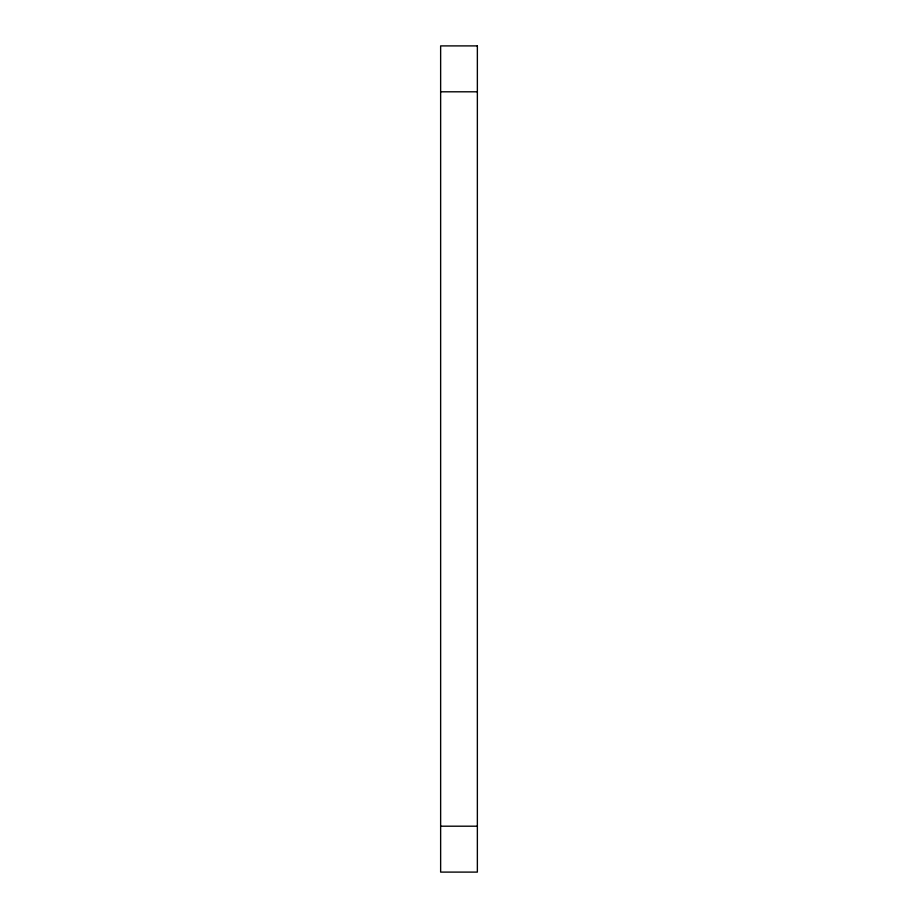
<?xml version="1.0" encoding="UTF-8"?>
<svg xmlns="http://www.w3.org/2000/svg" width="918" height="918" viewBox="0 0 918 918"><rect width="100%" height="100%" fill="white"/><g stroke="black" fill="none" stroke-linecap="round" stroke-linejoin="round"><path stroke-width="1.38" d="M440.64 91.8L477.36 91.8M440.64 826.2L477.36 826.2M477.36 45.9L440.64 45.9L440.64 872.1L477.36 872.1L477.36 45.9"/></g></svg>
